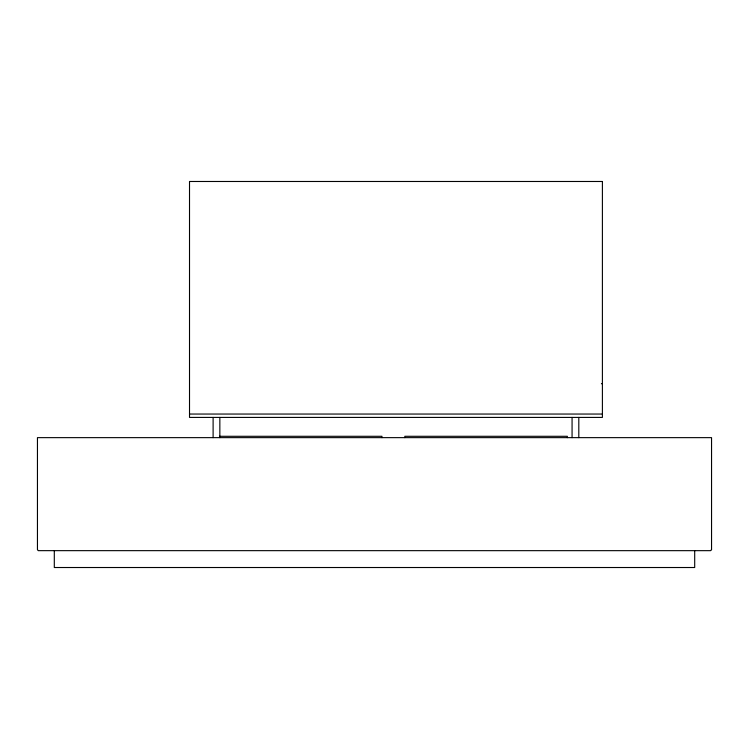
<?xml version="1.0" encoding="UTF-8"?>
<svg xmlns="http://www.w3.org/2000/svg" width="749" height="749" viewBox="0 0 749 749"><rect width="100%" height="100%" fill="white"/><g stroke="black" fill="none" stroke-linecap="round" stroke-linejoin="round"><path stroke-width="1.12" d="M601.419 383.713L602.402 383.713M189.516 414.047L602.402 414.047M219.457 436.293L381.953 436.293L381.953 437.641M694.697 550.665L694.697 567.517L54.303 567.517L54.303 550.665M578.808 417.418L578.808 437.641M572.067 417.418L572.067 437.641M567.33 437.641L567.33 436.293L404.834 436.293L404.834 437.641M219.85 417.418L219.85 437.641M213.109 417.418L213.109 437.641M711.55 549.654L710.539 550.665L38.227 550.655L37.45 549.654L37.45 437.641L711.55 437.641L711.55 549.654M602.402 181.483L189.516 181.483L189.516 417.418L602.402 417.418L602.402 181.483"/></g></svg>
